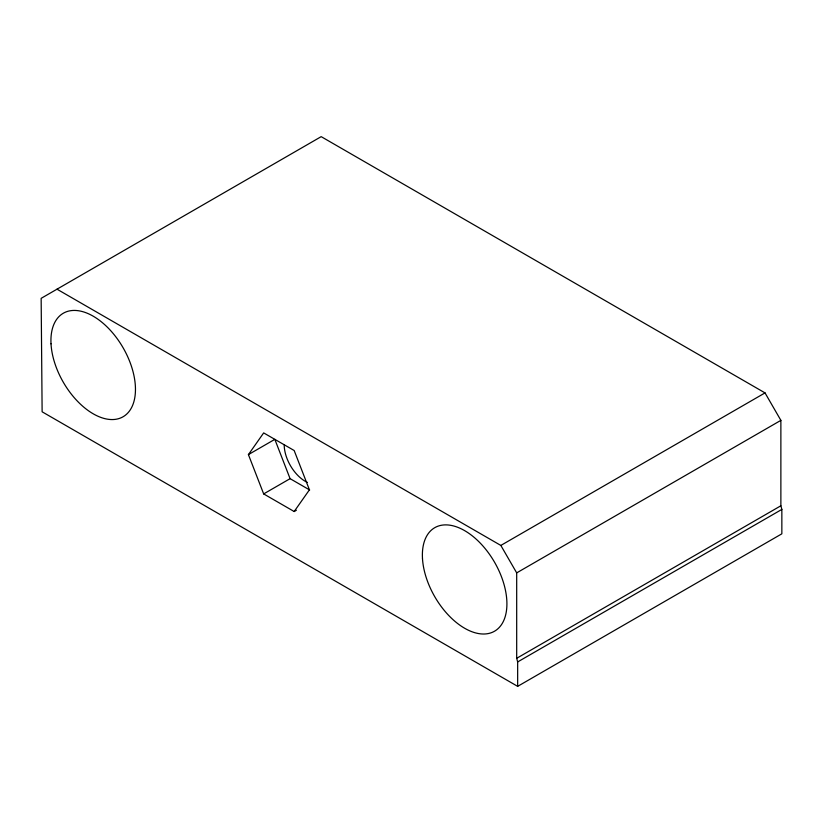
<?xml version="1.0" encoding="UTF-8"?>
<svg xmlns="http://www.w3.org/2000/svg" width="823" height="823" viewBox="0 0 823 823"><rect width="100%" height="100%" fill="white"/><g stroke="black" fill="none" stroke-linecap="round" stroke-linejoin="round"><path stroke-width="1.23" d="M248.412 454.605L263.669 432.908L294.171 450.52L309.427 489.829L294.171 511.525L263.669 493.913L248.412 454.605L274.831 439.348L290.087 478.667L309.695 489.983M263.669 493.913L290.087 478.667M294.171 511.525L296.373 510.26M57.003 289.182L500.837 545.433L765.03 392.9L780.873 420.358L780.873 505.775L781.85 509.416L781.85 533.818L517.657 686.351L42.127 411.798L41.15 298.338L321.186 136.649L765.03 392.9M517.657 686.351L517.657 661.939L516.69 658.297L516.69 572.88L780.873 420.358M516.69 658.297L780.873 505.775M517.657 661.939L781.85 509.416M500.837 545.433L516.69 572.88M307.411 482.443A29.885 17.252 60 0 1 284.202 444.759M51.016 343.829A59.781 34.515 60 0 0 116.681 419.133A59.781 34.515 60 0 0 111.887 332.008A59.781 34.515 60 0 0 51.016 343.829M422.466 558.282A59.781 34.515 60 0 0 488.132 633.587A59.781 34.515 60 0 0 483.338 546.462A59.781 34.515 60 0 0 422.466 558.282"/></g></svg>
